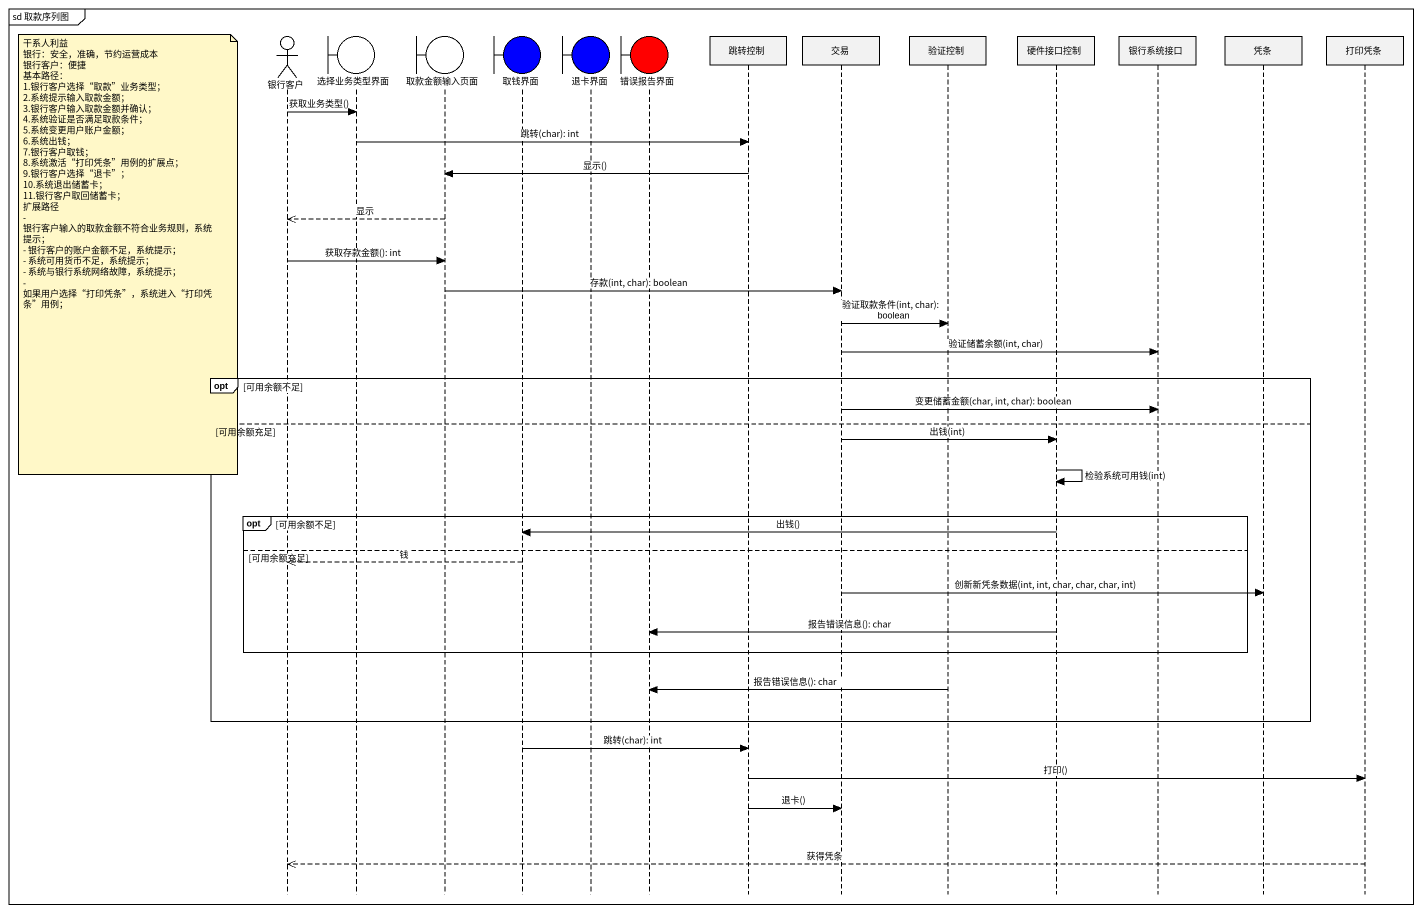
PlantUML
@startuml
mainframe sd 取款序列图
hide footbox
actor 银行客户
boundary 选择业务类型界面
boundary 取款金额输入页面
boundary 取钱界面 #0000FF
boundary 退卡界面 #0000FF
boundary 错误报告界面 #FF0000
participant 跳转控制
participant 交易
participant 验证控制
participant 硬件接口控制
participant 银行系统接口
participant 凭条
participant 打印凭条

银行客户 -> 选择业务类型界面 : 获取业务类型()
选择业务类型界面 -> 跳转控制 : 跳转(char): int
跳转控制 -> 取款金额输入页面 : 显示()
取款金额输入页面 -->> 银行客户 : 显示
note left of 银行客户
  干系人利益
  银行：安全，准确，节约运营成本
  银行客户：便捷
  基本路径：
  1.银行客户选择“取款”业务类型；
  2.系统提示输入取款金额；
  3.银行客户输入取款金额并确认；
  4.系统验证是否满足取款条件；
  5.系统变更用户账户金额；
  6.系统出钱；
  7.银行客户取钱；
  8.系统激活“打印凭条”用例的扩展点；
  9.银行客户选择“退卡”；
  10.系统退出储蓄卡；
  11.银行客户取回储蓄卡；
  扩展路径
  - 银行客户输入的取款金额不符合业务规则，系统提示；
  - 银行客户的账户金额不足，系统提示；
  - 系统可用货币不足，系统提示；
  - 系统与银行系统网络故障，系统提示；
  - 如果用户选择“打印凭条”，系统进入“打印凭条”用例；
end note
银行客户 -> 取款金额输入页面 : 获取存款金额(): int
取款金额输入页面 -> 交易 : 存款(int, char): boolean
交易 -> 验证控制 : 验证取款条件(int, char): boolean
交易 -> 银行系统接口 : 验证储蓄余额(int, char)
opt 可用余额不足
  交易 -> 银行系统接口 : 变更储蓄金额(char, int, char): boolean
else 可用余额充足
  交易 -> 硬件接口控制 : 出钱(int)
  硬件接口控制 -> 硬件接口控制 : 检验系统可用钱(int)
  opt 可用余额不足
    硬件接口控制 -> 取钱界面 : 出钱()
  else 可用余额充足
    取钱界面 -->> 银行客户 : 钱
    交易 -> 凭条 : 创新新凭条数据(int, int, char, char, char, int)
    硬件接口控制 -> 错误报告界面 : 报告错误信息(): char
  end
  验证控制 -> 错误报告界面 : 报告错误信息(): char
end
取钱界面 -> 跳转控制 : 跳转(char): int
跳转控制 -> 打印凭条 : 打印()
跳转控制 -> 交易 : 退卡()
打印凭条 -->> 银行客户 : 获得凭条
@enduml
